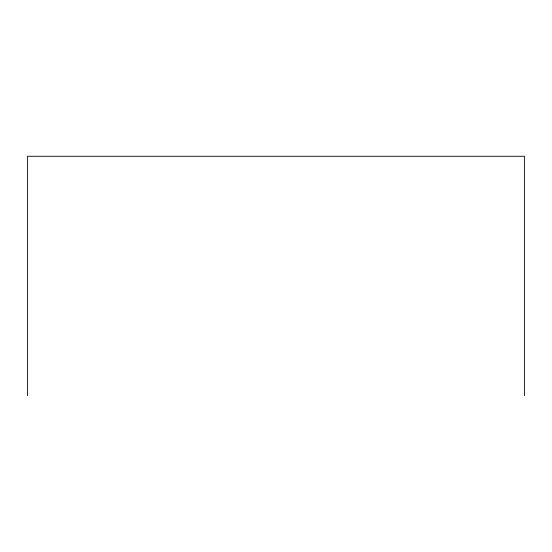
<?xml version="1.0" encoding="UTF-8"?>
<svg xmlns="http://www.w3.org/2000/svg" width="552" height="552" viewBox="0 0 552 552"><rect width="100%" height="100%" fill="white"/><g stroke="black" fill="none" stroke-linecap="round" stroke-linejoin="round"><path stroke-width="0.83" d="M524.4 395.729L524.4 156.271L27.6 156.271L27.6 395.729"/></g></svg>
